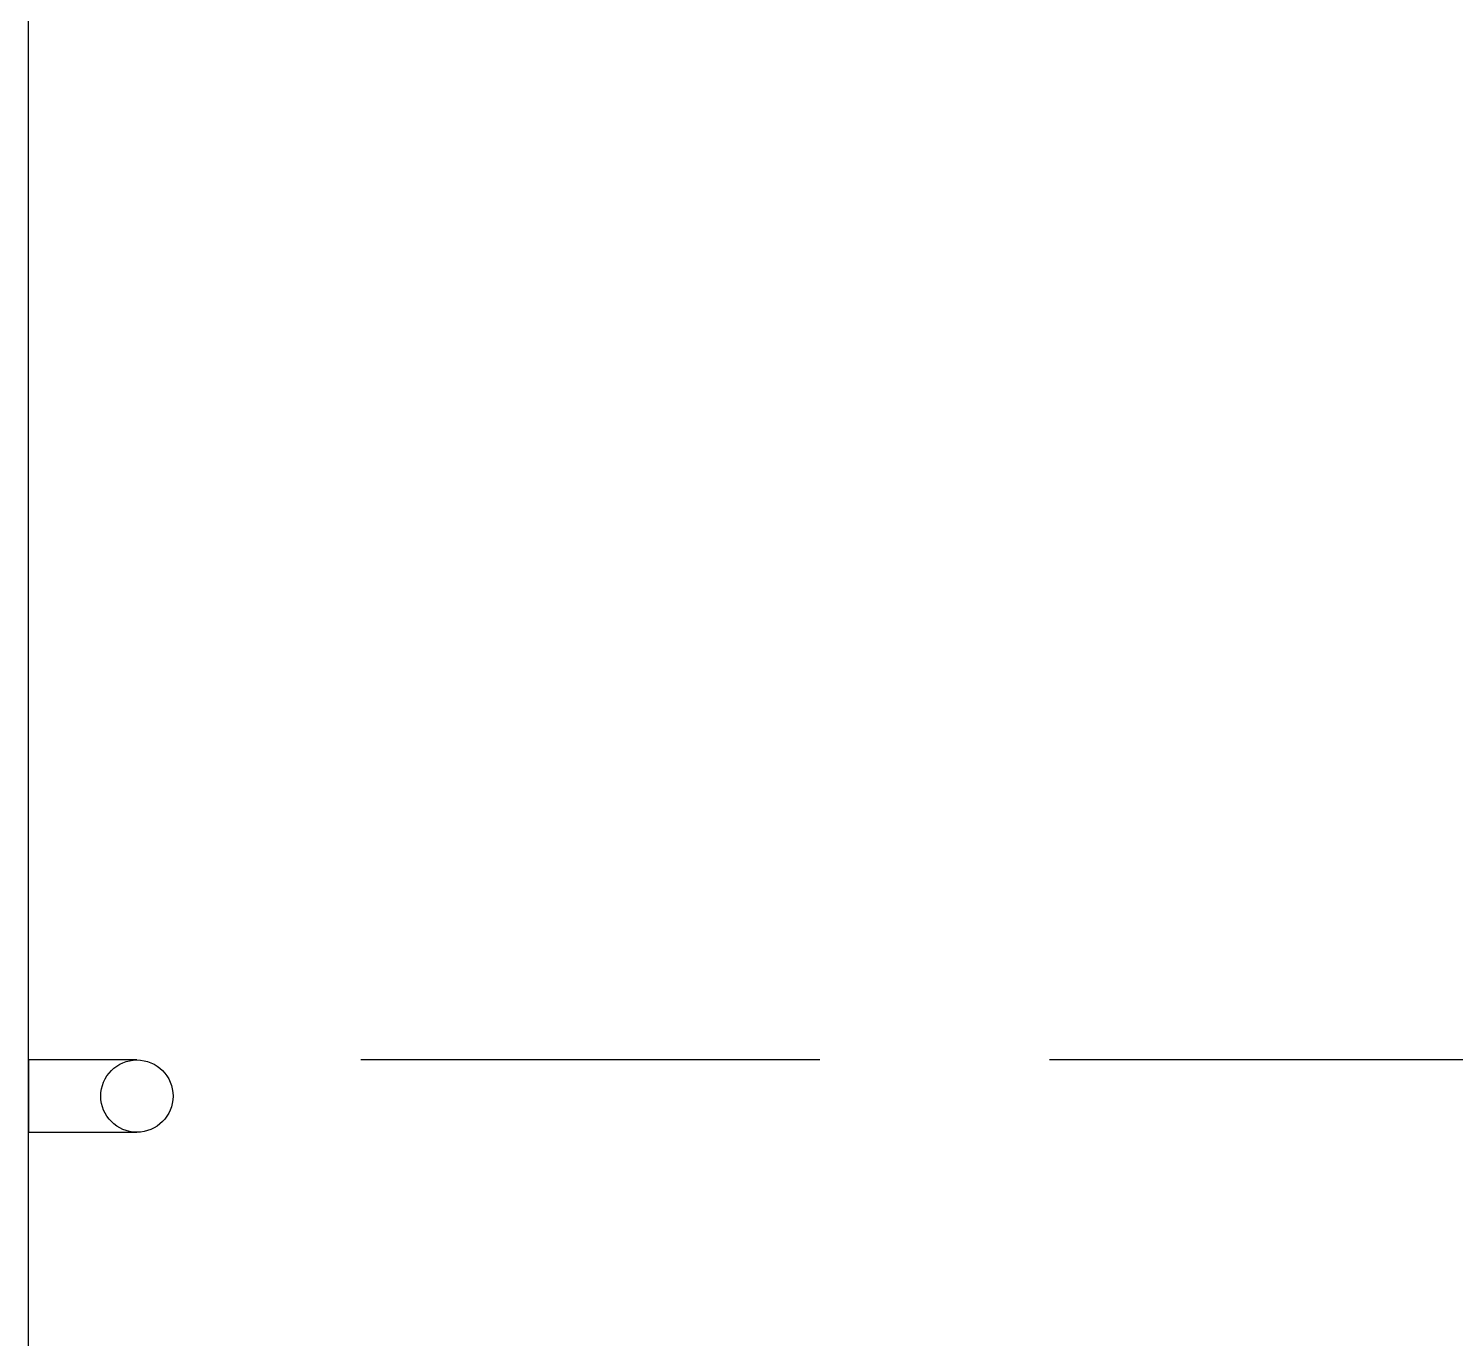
# Model space of a CAD drawing. Header units: centimetres. Extents: x 0 to 1084401, y -139216 to 99734.
# Drawn here: x 903184 to 903263, y 12224 to 12296.5 of the extents above; entities that cross this region are included whole.
import ezdxf

# ---------------------------------------------------------------- set-up
doc = ezdxf.new("R2010")
doc.units = ezdxf.units.CM
doc.header["$LTSCALE"] = 4
doc.linetypes.add('DASHED2', pattern=[9.524999999999999, 6.35, -3.175])
for name, color, linetype in [('0.6', 6, 'Continuous'), ('PDF1_PH - Metal', 253, 'Continuous'), ('PROJEÇÕES', 1, 'DASHED2')]:
    doc.layers.add(name, color=color, linetype=linetype)

msp = doc.modelspace()

# ---------------------------------------------------------------- linework, layer by layer
at = {"layer": '0.6'}
msp.add_lwpolyline([(903184.0019350427, 12166.47670687522), (903184.0019350427, 12526.47670687522)], dxfattribs=at)
at = {"layer": 'PDF1_PH - Metal'}
msp.add_lwpolyline([(903190.0005777382, 12239.3911503581), (903184.0019350427, 12239.3911503581), (903184.0019350427, 12235.3911503581), (903190.0005777382, 12235.3911503581)], dxfattribs=at)
msp.add_circle((903190.0005777382, 12237.3911503581), 1.999999999999999, dxfattribs=at)
at = {"layer": 'PROJEÇÕES', "color": 250}
msp.add_lwpolyline([(903184.0019350427, 12319.3911503581), (903304.0019350427, 12319.3911503581), (903304.0019350427, 12239.3911503581), (903184.0019350427, 12239.3911503581)], close=True, dxfattribs=at)

doc.saveas('drawing.dxf')
